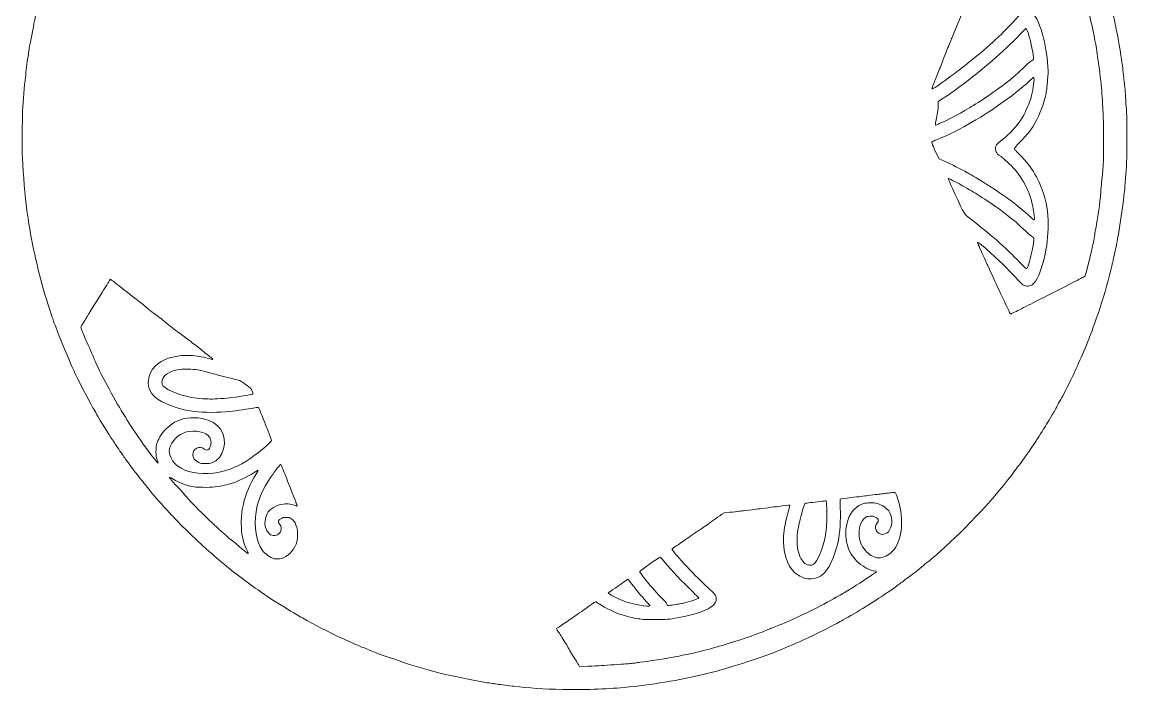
# Model space of a CAD drawing. Header units: inches. Extents: x -47.8 to -22.3, y 29.7 to 31.5.
# Drawn here: x -41.355 to -39.535, y 29.683 to 30.783 of the extents above; entities that cross this region are included whole.
import ezdxf

# ---------------------------------------------------------------- set-up
doc = ezdxf.new("R2010")
doc.units = ezdxf.units.IN
doc.header["$MEASUREMENT"] = 0
doc.layers.add('Football', color=7, linetype='Continuous')

msp = doc.modelspace()

# ---------------------------------------------------------------- linework, layer by layer
at = {"layer": 'Football', "lineweight": 0}
for points, knots in [([(-39.5354, 30.6304), (-39.5355, 30.6316), (-39.5359, 30.6376), (-39.5362, 30.6437), (-39.5371, 30.6599), (-39.5379, 30.6709), (-39.5388, 30.679), (-39.5393, 30.6829), (-39.5399, 30.6885), (-39.5402, 30.6915), (-39.5414, 30.7029), (-39.5427, 30.7132), (-39.5436, 30.7194), (-39.5439, 30.7214), (-39.5445, 30.725), (-39.5448, 30.7273), (-39.5469, 30.7433), (-39.5498, 30.7594), (-39.5548, 30.7828), (-39.5576, 30.7963), (-39.5651, 30.8269), (-39.5675, 30.8349), (-39.5684, 30.8378), (-39.5693, 30.8412), (-39.5695, 30.8423), (-39.5697, 30.8434), (-39.5706, 30.8466), (-39.5715, 30.8494), (-39.5724, 30.8522), (-39.574, 30.8576), (-39.5752, 30.8613), (-39.5779, 30.8707), (-39.5846, 30.8909), (-39.5872, 30.8974), (-39.5883, 30.9004), (-39.59, 30.9049), (-39.5909, 30.9074), (-39.5959, 30.9215), (-39.606, 30.9466), (-39.6115, 30.9589), (-39.6135, 30.9634), (-39.6167, 30.9706), (-39.6186, 30.9748), (-39.6286, 30.9974), (-39.647, 31.0322), (-39.6628, 31.0586), (-39.6819, 31.0907), (-39.7059, 31.1258), (-39.726, 31.1514), (-39.7368, 31.165), (-39.7493, 31.1804), (-39.7521, 31.1836), (-39.754, 31.1856), (-39.7575, 31.1896), (-39.7598, 31.1924), (-39.7656, 31.1992), (-39.7855, 31.2208), (-39.7944, 31.2298), (-39.8182, 31.254), (-39.8596, 31.2916), (-39.8762, 31.3039), (-39.8784, 31.3055), (-39.8835, 31.3095), (-39.8876, 31.3128), (-39.8917, 31.316), (-39.8977, 31.3206), (-39.9009, 31.323), (-39.9042, 31.3254), (-39.9093, 31.3291), (-39.9123, 31.3313), (-39.9189, 31.3362), (-39.9377, 31.3492), (-39.9425, 31.3522), (-39.9456, 31.3542), (-39.9597, 31.3632), (-39.9683, 31.3687), (-39.9736, 31.3721), (-39.9984, 31.3865), (-40.0109, 31.3933), (-40.0331, 31.4054), (-40.0667, 31.4217), (-40.0872, 31.4302), (-40.0922, 31.4322), (-40.0973, 31.4344), (-40.0986, 31.435), (-40.1038, 31.4375), (-40.1293, 31.447), (-40.1475, 31.4533), (-40.1756, 31.4631), (-40.1973, 31.4695), (-40.2278, 31.4771), (-40.2366, 31.4793), (-40.2462, 31.4816), (-40.2491, 31.4822), (-40.2758, 31.4878), (-40.2868, 31.4898), (-40.3102, 31.4934), (-40.3399, 31.4979), (-40.3631, 31.5002), (-40.3975, 31.5021), (-40.4221, 31.5035), (-40.4622, 31.5038), (-40.4837, 31.5027), (-40.5061, 31.5016), (-40.5451, 31.4984), (-40.5536, 31.497), (-40.5555, 31.4967), (-40.5601, 31.4961), (-40.5639, 31.4956), (-40.5676, 31.4951), (-40.573, 31.4943), (-40.5758, 31.4939), (-40.5786, 31.4934), (-40.583, 31.4928), (-40.5855, 31.4924), (-40.595, 31.4911), (-40.627, 31.4852), (-40.6375, 31.4828), (-40.6415, 31.4819), (-40.6477, 31.4805), (-40.6515, 31.4796), (-40.6587, 31.478), (-40.6775, 31.4732), (-40.6936, 31.4688), (-40.7042, 31.4659), (-40.7112, 31.4637), (-40.7331, 31.4564), (-40.7456, 31.4523), (-40.7534, 31.4495), (-40.7786, 31.4401), (-40.781, 31.4392), (-40.7837, 31.4381), (-40.7846, 31.4377), (-40.7855, 31.4372), (-40.7903, 31.4352), (-40.7951, 31.4333), (-40.8184, 31.4239), (-40.8562, 31.4058), (-40.878, 31.3937), (-40.8823, 31.3913), (-40.8888, 31.3877), (-40.8924, 31.3858), (-40.8982, 31.3826), (-40.9226, 31.3681), (-40.9317, 31.3624), (-40.9488, 31.3515), (-40.9773, 31.3318), (-40.9908, 31.3214), (-41.016, 31.3021), (-41.0265, 31.2935), (-41.0474, 31.2754), (-41.0542, 31.2695), (-41.0738, 31.2511), (-41.0873, 31.2378), (-41.101, 31.2243), (-41.1228, 31.2011), (-41.1324, 31.1896), (-41.1348, 31.1868), (-41.1384, 31.1826), (-41.1404, 31.1802), (-41.1534, 31.1652), (-41.1764, 31.1354), (-41.1882, 31.1184), (-41.2059, 31.0931), (-41.2156, 31.0779), (-41.2309, 31.052), (-41.244, 31.0298), (-41.2611, 30.9969), (-41.2715, 30.9739), (-41.2739, 30.9686), (-41.2769, 30.9621), (-41.2781, 30.9594), (-41.2793, 30.9567), (-41.2804, 30.9543), (-41.2804, 30.9541), (-41.2804, 30.9539), (-41.2817, 30.9509), (-41.2833, 30.9474), (-41.2896, 30.9336), (-41.3072, 30.8855), (-41.3122, 30.8687), (-41.3127, 30.8668), (-41.3149, 30.8598), (-41.3169, 30.8531), (-41.322, 30.8363), (-41.327, 30.8179), (-41.3292, 30.8081), (-41.3299, 30.8052), (-41.3309, 30.8008), (-41.3315, 30.7985), (-41.3321, 30.7961), (-41.3329, 30.7928), (-41.3332, 30.7911), (-41.3335, 30.7893), (-41.335, 30.7823), (-41.3364, 30.7754), (-41.3393, 30.7613), (-41.3425, 30.744), (-41.3438, 30.7352), (-41.3443, 30.732), (-41.345, 30.7273), (-41.3455, 30.7248), (-41.3459, 30.7223), (-41.3468, 30.7154), (-41.3475, 30.7094), (-41.3481, 30.7035), (-41.349, 30.6958), (-41.3495, 30.6924), (-41.3512, 30.6783), (-41.3533, 30.6536), (-41.3541, 30.6363), (-41.3548, 30.6216), (-41.355, 30.5733), (-41.3544, 30.5596), (-41.3531, 30.53), (-41.3503, 30.4979), (-41.3469, 30.4726), (-41.3454, 30.4615), (-41.345, 30.4591), (-41.3437, 30.4509), (-41.3367, 30.4068), (-41.3254, 30.3592), (-41.3125, 30.3189), (-41.3104, 30.3125), (-41.308, 30.3049), (-41.3071, 30.3021), (-41.3062, 30.2993), (-41.3047, 30.295), (-41.3038, 30.2925), (-41.3029, 30.29), (-41.301, 30.2847), (-41.2996, 30.2808), (-41.2926, 30.2617), (-41.2829, 30.2379), (-41.2744, 30.2194), (-41.2723, 30.2148), (-41.2697, 30.2091), (-41.2686, 30.2066), (-41.2642, 30.1964), (-41.2449, 30.1589), (-41.2384, 30.1477), (-41.2366, 30.1447), (-41.2339, 30.1401), (-41.2324, 30.1374), (-41.2259, 30.1263), (-41.2102, 30.1008), (-41.2075, 30.0969), (-41.2059, 30.0947), (-41.2032, 30.0905), (-41.2014, 30.0877), (-41.1996, 30.085), (-41.1962, 30.0799), (-41.1937, 30.0764), (-41.1913, 30.073), (-41.1886, 30.0691), (-41.1878, 30.0678), (-41.1865, 30.0657), (-41.1808, 30.0581), (-41.1692, 30.0424), (-41.167, 30.0395), (-41.1631, 30.0345), (-41.1606, 30.0314), (-41.1581, 30.0283), (-41.1544, 30.0237), (-41.1524, 30.0211), (-41.142, 30.008), (-41.1326, 29.997), (-41.1213, 29.9847), (-41.1173, 29.9803), (-41.1128, 29.9754), (-41.1114, 29.9738), (-41.1017, 29.9631), (-41.0713, 29.933), (-41.058, 29.921), (-41.0408, 29.9054), (-41.0329, 29.8987), (-41.0152, 29.8842), (-41.0064, 29.8771), (-41.0053, 29.8762), (-40.9936, 29.8675), (-40.9724, 29.8516), (-40.9688, 29.8491), (-40.949, 29.8358), (-40.9348, 29.8263), (-40.9134, 29.8129), (-40.9032, 29.8072), (-40.9009, 29.8059), (-40.8962, 29.8033), (-40.893, 29.8014), (-40.8742, 29.7907), (-40.8482, 29.7773), (-40.8295, 29.7687), (-40.813, 29.7611), (-40.7952, 29.7532), (-40.7916, 29.752), (-40.7896, 29.7513), (-40.7873, 29.7504), (-40.7865, 29.75), (-40.782, 29.7476), (-40.7587, 29.739), (-40.734, 29.7307), (-40.7077, 29.7219), (-40.6963, 29.7186), (-40.6663, 29.7107), (-40.6551, 29.7078), (-40.638, 29.704), (-40.6259, 29.7017), (-40.6224, 29.701), (-40.6173, 29.7), (-40.6145, 29.6994), (-40.6079, 29.698), (-40.5984, 29.6963), (-40.5912, 29.6952), (-40.5881, 29.6947), (-40.5833, 29.6939), (-40.5807, 29.6935), (-40.5757, 29.6927), (-40.5715, 29.6921), (-40.5588, 29.6906), (-40.5547, 29.6901), (-40.5484, 29.6893), (-40.5448, 29.6889), (-40.521, 29.6859), (-40.4958, 29.6842), (-40.4646, 29.6836), (-40.4646, 29.6836), (-40.4646, 29.6836), (-40.4646, 29.6836), (-40.4301, 29.6829), (-40.3942, 29.6841), (-40.3634, 29.687), (-40.3189, 29.6911), (-40.2716, 29.6989), (-40.2328, 29.7085), (-40.2253, 29.7103), (-40.2174, 29.7123), (-40.2152, 29.7128), (-40.2022, 29.716), (-40.1934, 29.7186), (-40.1665, 29.7271), (-40.1363, 29.7367), (-40.1169, 29.7439), (-40.0875, 29.7566), (-40.0826, 29.7587), (-40.0772, 29.761), (-40.0755, 29.7617), (-40.0647, 29.7662), (-40.0255, 29.7855), (-40.0129, 29.7924), (-40.0097, 29.7943), (-40.005, 29.7968), (-40.0027, 29.7981), (-39.9811, 29.81), (-39.948, 29.8303), (-39.9336, 29.8406), (-39.9306, 29.8427), (-39.9276, 29.8447), (-39.9269, 29.8451), (-39.9257, 29.8457), (-39.9133, 29.8546), (-39.91, 29.8571), (-39.9092, 29.8577), (-39.9061, 29.8601), (-39.9031, 29.8623), (-39.9001, 29.8645), (-39.8956, 29.8679), (-39.8931, 29.8698), (-39.8907, 29.8717), (-39.8858, 29.8754), (-39.8824, 29.8781), (-39.8789, 29.8807), (-39.8733, 29.8852), (-39.8699, 29.8881), (-39.8664, 29.8909), (-39.8619, 29.8946), (-39.8599, 29.8963), (-39.8561, 29.8993), (-39.8522, 29.9027), (-39.8428, 29.911), (-39.7991, 29.9494), (-39.7495, 30.0029), (-39.7194, 30.0442), (-39.7183, 30.0457), (-39.7155, 30.0495), (-39.7132, 30.0526), (-39.7058, 30.0622), (-39.7003, 30.0699), (-39.698, 30.0734), (-39.6969, 30.0753), (-39.6935, 30.0802), (-39.6907, 30.0843), (-39.6878, 30.0883), (-39.6844, 30.0933), (-39.6832, 30.0953), (-39.6819, 30.0974), (-39.6781, 30.1034), (-39.6748, 30.1087), (-39.6693, 30.1172), (-39.666, 30.1227), (-39.658, 30.136), (-39.6569, 30.1379), (-39.6548, 30.1416), (-39.6534, 30.1443), (-39.6519, 30.1469), (-39.6493, 30.1518), (-39.6475, 30.1551), (-39.6457, 30.1584), (-39.6426, 30.164), (-39.6406, 30.1676), (-39.6362, 30.1757), (-39.6238, 30.2005), (-39.6213, 30.2063), (-39.6202, 30.2086), (-39.6172, 30.2154), (-39.6145, 30.2213), (-39.609, 30.2331), (-39.6027, 30.2481), (-39.598, 30.2606), (-39.5963, 30.265), (-39.5945, 30.2696), (-39.5939, 30.2708), (-39.5912, 30.2774), (-39.5793, 30.3119), (-39.5747, 30.3269), (-39.5714, 30.3375), (-39.5604, 30.3784), (-39.5591, 30.3846), (-39.5584, 30.3877), (-39.5571, 30.3938), (-39.5561, 30.398), (-39.5541, 30.4063), (-39.5533, 30.4103), (-39.5503, 30.4267), (-39.5469, 30.4451), (-39.5436, 30.4666), (-39.5414, 30.4847), (-39.541, 30.4875), (-39.5405, 30.4918), (-39.5402, 30.4941), (-39.5392, 30.502), (-39.5383, 30.5123), (-39.5368, 30.5323), (-39.5355, 30.549), (-39.535, 30.5679), (-39.5351, 30.5974), (-39.5351, 30.6143), (-39.5352, 30.6291), (-39.5354, 30.6304)], [0, 0, 0, 0, 1, 1, 1, 2, 2, 2, 3, 3, 3, 4, 4, 4, 5, 5, 5, 6, 6, 6, 7, 7, 7, 8, 8, 8, 9, 9, 9, 10, 10, 10, 11, 11, 11, 12, 12, 12, 13, 13, 13, 14, 14, 14, 15, 15, 15, 16, 16, 16, 17, 17, 17, 18, 18, 18, 19, 19, 19, 20, 20, 20, 21, 21, 21, 22, 22, 22, 23, 23, 23, 24, 24, 24, 25, 25, 25, 26, 26, 26, 27, 27, 27, 28, 28, 28, 29, 29, 29, 30, 30, 30, 31, 31, 31, 32, 32, 32, 33, 33, 33, 34, 34, 34, 35, 35, 35, 36, 36, 36, 37, 37, 37, 38, 38, 38, 39, 39, 39, 40, 40, 40, 41, 41, 41, 42, 42, 42, 43, 43, 43, 44, 44, 44, 45, 45, 45, 46, 46, 46, 47, 47, 47, 48, 48, 48, 49, 49, 49, 50, 50, 50, 51, 51, 51, 52, 52, 52, 53, 53, 53, 54, 54, 54, 55, 55, 55, 56, 56, 56, 57, 57, 57, 58, 58, 58, 59, 59, 59, 60, 60, 60, 61, 61, 61, 62, 62, 62, 63, 63, 63, 64, 64, 64, 65, 65, 65, 66, 66, 66, 67, 67, 67, 68, 68, 68, 69, 69, 69, 70, 70, 70, 71, 71, 71, 72, 72, 72, 73, 73, 73, 74, 74, 74, 75, 75, 75, 76, 76, 76, 77, 77, 77, 78, 78, 78, 79, 79, 79, 80, 80, 80, 81, 81, 81, 82, 82, 82, 83, 83, 83, 84, 84, 84, 85, 85, 85, 86, 86, 86, 87, 87, 87, 88, 88, 88, 89, 89, 89, 90, 90, 90, 91, 91, 91, 92, 92, 92, 93, 93, 93, 94, 94, 94, 95, 95, 95, 96, 96, 96, 97, 97, 97, 98, 98, 98, 99, 99, 99, 100, 100, 100, 101, 101, 101, 102, 102, 102, 103, 103, 103, 104, 104, 104, 105, 105, 105, 106, 106, 106, 107, 107, 107, 108, 108, 108, 109, 109, 109, 110, 110, 110, 111, 111, 111, 112, 112, 112, 113, 113, 113, 114, 114, 114, 115, 115, 115, 116, 116, 116, 117, 117, 117, 118, 118, 118, 119, 119, 119, 120, 120, 120, 121, 121, 121, 122, 122, 122, 123, 123, 123, 124, 124, 124, 125, 125, 125, 126, 126, 126, 127, 127, 127, 128, 128, 128, 129, 129, 129, 130, 130, 130, 131, 131, 131, 132, 132, 132, 133, 133, 133, 134, 134, 134, 135, 135, 135, 136, 136, 136, 137, 137, 137, 138, 138, 138, 139, 139, 139, 140, 140, 140, 141, 141, 141, 142, 142, 142, 143, 143, 143, 144, 144, 144, 145, 145, 145, 146, 146, 146, 147, 147, 147, 148, 148, 148, 149, 149, 149, 149]), ([(-39.5758, 30.5268), (-39.5769, 30.5185), (-39.5783, 30.5029), (-39.5783, 30.4988), (-39.5783, 30.4969), (-39.5786, 30.4941), (-39.5789, 30.4924), (-39.5792, 30.4907), (-39.5797, 30.4866), (-39.58, 30.4833), (-39.5803, 30.48), (-39.5811, 30.4743), (-39.5817, 30.4705), (-39.5854, 30.4481), (-39.587, 30.4385), (-39.588, 30.433), (-39.5887, 30.4295), (-39.5897, 30.424), (-39.5903, 30.4207), (-39.5929, 30.4061), (-39.6026, 30.3663), (-39.6039, 30.3648), (-39.6042, 30.3643), (-39.6067, 30.3629), (-39.6092, 30.3615), (-39.6161, 30.358), (-39.663, 30.3341), (-39.679, 30.3259), (-39.6867, 30.322), (-39.7, 30.3152), (-39.7086, 30.3109), (-39.7086, 30.3109), (-39.7086, 30.3109), (-39.7086, 30.3109), (-39.7172, 30.3066), (-39.7249, 30.3029), (-39.7257, 30.3027), (-39.7271, 30.3024), (-39.7273, 30.3026), (-39.7288, 30.3059), (-39.7296, 30.3079), (-39.7323, 30.3136), (-39.7348, 30.3186), (-39.7397, 30.3286), (-39.747, 30.3441), (-39.7499, 30.3508), (-39.7509, 30.3531), (-39.7536, 30.359), (-39.7558, 30.3638), (-39.7581, 30.3687), (-39.7611, 30.3754), (-39.7626, 30.3786), (-39.7641, 30.3819), (-39.7679, 30.39), (-39.7709, 30.3966), (-39.7775, 30.4108), (-39.7815, 30.4203), (-39.7811, 30.4206), (-39.7803, 30.4215), (-39.7564, 30.4005), (-39.7388, 30.3835), (-39.7356, 30.3804), (-39.7288, 30.3734), (-39.7238, 30.3681), (-39.7084, 30.3518), (-39.7068, 30.3503), (-39.7044, 30.3491), (-39.699, 30.3465), (-39.6921, 30.3483), (-39.6876, 30.3534), (-39.6816, 30.3601), (-39.6735, 30.3815), (-39.6697, 30.4005), (-39.6658, 30.4201), (-39.6642, 30.4385), (-39.6649, 30.4557), (-39.6659, 30.4831), (-39.6718, 30.5052), (-39.6841, 30.5282), (-39.6911, 30.5412), (-39.6961, 30.5479), (-39.7089, 30.5614), (-39.7168, 30.5697), (-39.7205, 30.574), (-39.7205, 30.5746), (-39.7205, 30.5752), (-39.716, 30.5803), (-39.7083, 30.5885), (-39.6934, 30.6041), (-39.6855, 30.6162), (-39.6771, 30.6361), (-39.6746, 30.642), (-39.6702, 30.6563), (-39.6686, 30.6636), (-39.6677, 30.6674), (-39.6664, 30.6778), (-39.6656, 30.6876), (-39.6647, 30.697), (-39.6647, 30.6998), (-39.6653, 30.7093), (-39.6667, 30.7308), (-39.6691, 30.7454), (-39.6742, 30.7634), (-39.6803, 30.7844), (-39.6868, 30.7966), (-39.6937, 30.7999), (-39.6948, 30.8005), (-39.6973, 30.8011), (-39.6991, 30.8012), (-39.7042, 30.8016), (-39.7074, 30.7997), (-39.7138, 30.7926), (-39.7379, 30.7659), (-39.7646, 30.7408), (-39.7894, 30.7217), (-39.793, 30.7189), (-39.7977, 30.7151), (-39.7998, 30.7133), (-39.807, 30.7073), (-39.8112, 30.7039), (-39.8167, 30.7), (-39.8197, 30.6979), (-39.8253, 30.6938), (-39.8292, 30.6909), (-39.8432, 30.6805), (-39.8557, 30.6723), (-39.8562, 30.6729), (-39.8565, 30.6732), (-39.8541, 30.6799), (-39.852, 30.685), (-39.8513, 30.6865), (-39.8496, 30.6909), (-39.8482, 30.6946), (-39.8468, 30.6983), (-39.8448, 30.7034), (-39.8437, 30.7059), (-39.842, 30.71), (-39.8365, 30.7238), (-39.8329, 30.7333), (-39.8294, 30.7425), (-39.8262, 30.7504), (-39.8238, 30.7558), (-39.8214, 30.7614), (-39.8194, 30.7662), (-39.8083, 30.7941), (-39.806, 30.8001), (-39.8037, 30.8063), (-39.8033, 30.808), (-39.8028, 30.8096), (-39.8006, 30.8154), (-39.7983, 30.8208), (-39.796, 30.8262), (-39.7938, 30.8316), (-39.7934, 30.8329), (-39.793, 30.8341), (-39.7908, 30.8395), (-39.7887, 30.8448), (-39.7865, 30.8501), (-39.7829, 30.8588), (-39.7808, 30.8642), (-39.7786, 30.8695), (-39.7762, 30.8756), (-39.7754, 30.8778), (-39.7747, 30.88), (-39.7732, 30.8841), (-39.7721, 30.8869), (-39.771, 30.8897), (-39.7691, 30.8949), (-39.7677, 30.8984), (-39.7659, 30.9031), (-39.765, 30.9048), (-39.7643, 30.9048), (-39.7637, 30.9048), (-39.7598, 30.9031), (-39.7554, 30.9011), (-39.7511, 30.899), (-39.7456, 30.8964), (-39.7433, 30.8953), (-39.741, 30.8942), (-39.7343, 30.8911), (-39.7285, 30.8883), (-39.7227, 30.8856), (-39.7159, 30.8824), (-39.7134, 30.8813), (-39.7109, 30.8802), (-39.7038, 30.877), (-39.6975, 30.8741), (-39.6913, 30.8712), (-39.6841, 30.868), (-39.6816, 30.867), (-39.6791, 30.866), (-39.6742, 30.8638), (-39.6708, 30.8622), (-39.6619, 30.858), (-39.6453, 30.8504), (-39.6409, 30.8485), (-39.6368, 30.8468), (-39.6208, 30.8396), (-39.6127, 30.8359), (-39.6099, 30.8345), (-39.6073, 30.8332), (-39.607, 30.8329), (-39.6041, 30.8303), (-39.588, 30.7598), (-39.5846, 30.7347), (-39.5839, 30.7299), (-39.5829, 30.7227), (-39.5823, 30.7188), (-39.5811, 30.7115), (-39.5783, 30.6887), (-39.5769, 30.675), (-39.5764, 30.6708), (-39.5758, 30.6613), (-39.5755, 30.654), (-39.5751, 30.6466), (-39.5746, 30.6375), (-39.5743, 30.6338), (-39.574, 30.63), (-39.5736, 30.614), (-39.5734, 30.5982), (-39.5731, 30.5676), (-39.574, 30.5393), (-39.5758, 30.5268)], [0, 0, 0, 0, 1, 1, 1, 2, 2, 2, 3, 3, 3, 4, 4, 4, 5, 5, 5, 6, 6, 6, 7, 7, 7, 8, 8, 8, 9, 9, 9, 10, 10, 10, 11, 11, 11, 12, 12, 12, 13, 13, 13, 14, 14, 14, 15, 15, 15, 16, 16, 16, 17, 17, 17, 18, 18, 18, 19, 19, 19, 20, 20, 20, 21, 21, 21, 22, 22, 22, 23, 23, 23, 24, 24, 24, 25, 25, 25, 26, 26, 26, 27, 27, 27, 28, 28, 28, 29, 29, 29, 30, 30, 30, 31, 31, 31, 32, 32, 32, 33, 33, 33, 34, 34, 34, 35, 35, 35, 36, 36, 36, 37, 37, 37, 38, 38, 38, 39, 39, 39, 40, 40, 40, 41, 41, 41, 42, 42, 42, 43, 43, 43, 44, 44, 44, 45, 45, 45, 46, 46, 46, 47, 47, 47, 48, 48, 48, 49, 49, 49, 50, 50, 50, 51, 51, 51, 52, 52, 52, 53, 53, 53, 54, 54, 54, 55, 55, 55, 56, 56, 56, 57, 57, 57, 58, 58, 58, 59, 59, 59, 60, 60, 60, 61, 61, 61, 62, 62, 62, 63, 63, 63, 64, 64, 64, 65, 65, 65, 66, 66, 66, 67, 67, 67, 68, 68, 68, 69, 69, 69, 70, 70, 70, 71, 71, 71, 72, 72, 72, 73, 73, 73, 74, 74, 74, 74]), ([(-39.8414, 30.6169), (-39.8442, 30.6156), (-39.8474, 30.6142), (-39.8484, 30.6138), (-39.8501, 30.6131), (-39.8503, 30.6131), (-39.8506, 30.6139), (-39.8508, 30.6144), (-39.8508, 30.6154), (-39.8506, 30.6163), (-39.8504, 30.6171), (-39.8496, 30.6209), (-39.8488, 30.6247), (-39.847, 30.6333), (-39.8457, 30.6427), (-39.8457, 30.648), (-39.8457, 30.648), (-39.8457, 30.6521), (-39.8457, 30.6521), (-39.8457, 30.6521), (-39.8365, 30.6582), (-39.8365, 30.6582), (-39.8269, 30.6646), (-39.8254, 30.6656), (-39.8101, 30.6769), (-39.7726, 30.7047), (-39.7387, 30.7341), (-39.7114, 30.7626), (-39.7063, 30.7679), (-39.7018, 30.7723), (-39.7014, 30.7723), (-39.7003, 30.7723), (-39.6987, 30.7684), (-39.696, 30.7595), (-39.6939, 30.7525), (-39.6922, 30.7451), (-39.6909, 30.7382), (-39.6902, 30.7341), (-39.6887, 30.7234), (-39.6887, 30.7221), (-39.6887, 30.7215), (-39.6899, 30.7205), (-39.692, 30.7194), (-39.6942, 30.7183), (-39.6971, 30.7159), (-39.7009, 30.712), (-39.7071, 30.7057), (-39.7222, 30.6921), (-39.728, 30.6875), (-39.748, 30.672), (-39.778, 30.6512), (-39.7942, 30.6419), (-39.8162, 30.6292), (-39.8303, 30.6218), (-39.8414, 30.6169), (-39.8414, 30.6169), (-39.8414, 30.6169), (-39.8414, 30.6169)], [0, 0, 0, 0, 1, 1, 1, 2, 2, 2, 3, 3, 3, 4, 4, 4, 5, 5, 5, 6, 6, 6, 7, 7, 7, 8, 8, 8, 9, 9, 9, 10, 10, 10, 11, 11, 11, 12, 12, 12, 13, 13, 13, 14, 14, 14, 15, 15, 15, 16, 16, 16, 17, 17, 17, 18, 18, 18, 19, 19, 19, 19]), ([(-39.8443, 30.5576), (-39.8443, 30.5576), (-39.8469, 30.563), (-39.8469, 30.563), (-39.8519, 30.5729), (-39.8572, 30.5853), (-39.8567, 30.5857), (-39.8564, 30.586), (-39.8521, 30.5879), (-39.8471, 30.5899), (-39.8262, 30.5984), (-39.8148, 30.6041), (-39.7837, 30.622), (-39.7741, 30.6276), (-39.7614, 30.6357), (-39.7464, 30.6461), (-39.7255, 30.6606), (-39.7091, 30.6735), (-39.6945, 30.6872), (-39.6916, 30.6899), (-39.6889, 30.692), (-39.6885, 30.6919), (-39.687, 30.6914), (-39.6893, 30.6723), (-39.6921, 30.6621), (-39.6956, 30.6496), (-39.7011, 30.6365), (-39.7074, 30.6256), (-39.7139, 30.6146), (-39.7296, 30.5972), (-39.7407, 30.5889), (-39.748, 30.5833), (-39.7497, 30.5816), (-39.751, 30.5788), (-39.7522, 30.5758), (-39.752, 30.5728), (-39.7505, 30.5695), (-39.749, 30.5663), (-39.7481, 30.5654), (-39.7424, 30.5615), (-39.7379, 30.5583), (-39.7265, 30.5476), (-39.7195, 30.54), (-39.7117, 30.5313), (-39.7038, 30.5186), (-39.698, 30.5055), (-39.6947, 30.4978), (-39.6916, 30.4876), (-39.6898, 30.4785), (-39.6884, 30.4712), (-39.6868, 30.4584), (-39.6873, 30.4577), (-39.6878, 30.4568), (-39.689, 30.4571), (-39.6902, 30.4584), (-39.6951, 30.4639), (-39.7183, 30.483), (-39.7334, 30.494), (-39.7455, 30.5027), (-39.7726, 30.5206), (-39.782, 30.5259), (-39.7871, 30.5288), (-39.7942, 30.5328), (-39.7976, 30.5348), (-39.8093, 30.5414), (-39.8243, 30.549), (-39.8343, 30.5533), (-39.8343, 30.5533), (-39.8443, 30.5576), (-39.8443, 30.5576)], [0, 0, 0, 0, 1, 1, 1, 2, 2, 2, 3, 3, 3, 4, 4, 4, 5, 5, 5, 6, 6, 6, 7, 7, 7, 8, 8, 8, 9, 9, 9, 10, 10, 10, 11, 11, 11, 12, 12, 12, 13, 13, 13, 14, 14, 14, 15, 15, 15, 16, 16, 16, 17, 17, 17, 18, 18, 18, 19, 19, 19, 20, 20, 20, 21, 21, 21, 22, 22, 22, 23, 23, 23, 23]), ([(-39.8089, 30.4796), (-39.8121, 30.487), (-39.8185, 30.501), (-39.8243, 30.5134), (-39.8272, 30.5198), (-39.8296, 30.5253), (-39.8294, 30.5255), (-39.8291, 30.526), (-39.8172, 30.52), (-39.8084, 30.515), (-39.8059, 30.5136), (-39.7997, 30.51), (-39.7945, 30.507), (-39.784, 30.5011), (-39.7796, 30.4983), (-39.7637, 30.4876), (-39.7518, 30.4797), (-39.7429, 30.4734), (-39.737, 30.4689), (-39.7216, 30.4569), (-39.7129, 30.4494), (-39.7011, 30.438), (-39.6958, 30.4328), (-39.6926, 30.4301), (-39.6908, 30.4293), (-39.6887, 30.4284), (-39.6881, 30.4279), (-39.6881, 30.4269), (-39.6881, 30.4244), (-39.6898, 30.4127), (-39.691, 30.4069), (-39.6933, 30.3958), (-39.698, 30.3796), (-39.6996, 30.3777), (-39.6996, 30.3777), (-39.6996, 30.3777), (-39.6996, 30.3777), (-39.6999, 30.3773), (-39.7005, 30.3769), (-39.7008, 30.3769), (-39.7012, 30.377), (-39.7062, 30.3818), (-39.712, 30.3878), (-39.7217, 30.3979), (-39.7365, 30.412), (-39.7495, 30.4236), (-39.7617, 30.4344), (-39.7882, 30.456), (-39.7999, 30.4645), (-39.8019, 30.4661), (-39.8055, 30.472), (-39.8089, 30.4796)], [0, 0, 0, 0, 1, 1, 1, 2, 2, 2, 3, 3, 3, 4, 4, 4, 5, 5, 5, 6, 6, 6, 7, 7, 7, 8, 8, 8, 9, 9, 9, 10, 10, 10, 11, 11, 11, 12, 12, 12, 13, 13, 13, 14, 14, 14, 15, 15, 15, 16, 16, 16, 17, 17, 17, 17]), ([(-41.0636, 30.0576), (-41.0601, 30.0559), (-41.0596, 30.0558), (-41.0528, 30.0558), (-41.0476, 30.0558), (-41.0448, 30.0561), (-41.0425, 30.0568), (-41.0227, 30.0629), (-41.0148, 30.0942), (-41.0283, 30.1125), (-41.0372, 30.1246), (-41.0528, 30.1312), (-41.0721, 30.1312), (-41.0868, 30.1312), (-41.0971, 30.1283), (-41.1077, 30.1213), (-41.1173, 30.1148), (-41.1255, 30.1057), (-41.1299, 30.0962), (-41.1334, 30.0887), (-41.1344, 30.084), (-41.1344, 30.0752), (-41.1344, 30.0682), (-41.1342, 30.0674), (-41.1323, 30.0619), (-41.1312, 30.0587), (-41.1306, 30.0561), (-41.131, 30.0562), (-41.1319, 30.0565), (-41.1523, 30.0833), (-41.1582, 30.0919), (-41.1762, 30.1185), (-41.178, 30.1212), (-41.1884, 30.138), (-41.2047, 30.1644), (-41.2274, 30.2071), (-41.236, 30.2276), (-41.2381, 30.2327), (-41.2422, 30.242), (-41.2485, 30.256), (-41.2503, 30.2601), (-41.2527, 30.2659), (-41.2539, 30.2688), (-41.255, 30.2718), (-41.2565, 30.2755), (-41.2571, 30.2769), (-41.2577, 30.2784), (-41.2582, 30.28), (-41.2582, 30.2805), (-41.2582, 30.281), (-41.2562, 30.2846), (-41.2537, 30.2884), (-41.2512, 30.2922), (-41.2488, 30.2962), (-41.2482, 30.2973), (-41.2473, 30.299), (-41.2344, 30.3198), (-41.2224, 30.3388), (-41.2198, 30.343), (-41.2158, 30.3494), (-41.2136, 30.3529), (-41.2115, 30.3564), (-41.2095, 30.3593), (-41.2092, 30.3593), (-41.2089, 30.3593), (-41.2066, 30.3576), (-41.204, 30.3555), (-41.2014, 30.3534), (-41.1958, 30.349), (-41.1916, 30.3457), (-41.1873, 30.3424), (-41.1792, 30.3361), (-41.1736, 30.3317), (-41.168, 30.3273), (-41.1618, 30.3225), (-41.1598, 30.3209), (-41.1577, 30.3194), (-41.1538, 30.3162), (-41.151, 30.3138), (-41.1456, 30.3092), (-41.1356, 30.3014), (-41.1298, 30.2972), (-41.1278, 30.2958), (-41.1236, 30.2925), (-41.1204, 30.2898), (-41.1172, 30.2871), (-41.1118, 30.283), (-41.1086, 30.2805), (-41.1053, 30.278), (-41.1015, 30.275), (-41.1001, 30.2739), (-41.0987, 30.2727), (-41.0964, 30.271), (-41.095, 30.2702), (-41.0935, 30.2693), (-41.09, 30.2668), (-41.0872, 30.2646), (-41.0844, 30.2624), (-41.0814, 30.2601), (-41.0806, 30.2594), (-41.074, 30.2545), (-41.0564, 30.2408), (-41.0537, 30.2384), (-41.0518, 30.2368), (-41.0483, 30.2341), (-41.046, 30.2324), (-41.041, 30.2287), (-41.0397, 30.2273), (-41.0411, 30.2273), (-41.0416, 30.2273), (-41.0448, 30.2281), (-41.0482, 30.229), (-41.0542, 30.2306), (-41.056, 30.231), (-41.0667, 30.2328), (-41.0755, 30.2342), (-41.0874, 30.2344), (-41.0955, 30.2333), (-41.1196, 30.2301), (-41.136, 30.2206), (-41.1429, 30.2061), (-41.1489, 30.1935), (-41.1485, 30.1818), (-41.1417, 30.1718), (-41.1353, 30.1623), (-41.1195, 30.1536), (-41.0962, 30.1465), (-41.089, 30.1443), (-41.0815, 30.1428), (-41.0704, 30.1414), (-41.0572, 30.1397), (-41.0287, 30.1397), (-41.0144, 30.1414), (-40.999, 30.1432), (-40.9827, 30.1457), (-40.9743, 30.1473), (-40.9704, 30.1481), (-40.9675, 30.1485), (-40.966, 30.1483), (-40.9654, 30.1482), (-40.9621, 30.1406), (-40.9553, 30.1235), (-40.953, 30.1176), (-40.9495, 30.1087), (-40.9476, 30.1039), (-40.9457, 30.0991), (-40.9442, 30.0946), (-40.9442, 30.0939), (-40.9442, 30.0906), (-40.9693, 30.0701), (-40.9865, 30.0594), (-41.0038, 30.0486), (-41.0207, 30.0425), (-41.0397, 30.0401), (-41.0397, 30.0401), (-41.0397, 30.0401), (-41.0397, 30.0401), (-41.0624, 30.0373), (-41.0855, 30.0417), (-41.0982, 30.0513), (-41.1065, 30.0575), (-41.1125, 30.0682), (-41.1125, 30.0766), (-41.1125, 30.0872), (-41.1018, 30.1009), (-41.0895, 30.1061), (-41.0764, 30.1116), (-41.0579, 30.1098), (-41.0487, 30.1022), (-41.0476, 30.1012), (-41.046, 30.0991), (-41.0452, 30.0975), (-41.0425, 30.0921), (-41.0435, 30.0838), (-41.0474, 30.0797), (-41.0499, 30.077), (-41.0522, 30.077), (-41.0551, 30.0797), (-41.0621, 30.086), (-41.0739, 30.0803), (-41.0739, 30.0707), (-41.0739, 30.0651), (-41.0705, 30.0608), (-41.0636, 30.0576)], [0, 0, 0, 0, 1, 1, 1, 2, 2, 2, 3, 3, 3, 4, 4, 4, 5, 5, 5, 6, 6, 6, 7, 7, 7, 8, 8, 8, 9, 9, 9, 10, 10, 10, 11, 11, 11, 12, 12, 12, 13, 13, 13, 14, 14, 14, 15, 15, 15, 16, 16, 16, 17, 17, 17, 18, 18, 18, 19, 19, 19, 20, 20, 20, 21, 21, 21, 22, 22, 22, 23, 23, 23, 24, 24, 24, 25, 25, 25, 26, 26, 26, 27, 27, 27, 28, 28, 28, 29, 29, 29, 30, 30, 30, 31, 31, 31, 32, 32, 32, 33, 33, 33, 34, 34, 34, 35, 35, 35, 36, 36, 36, 37, 37, 37, 38, 38, 38, 39, 39, 39, 40, 40, 40, 41, 41, 41, 42, 42, 42, 43, 43, 43, 44, 44, 44, 45, 45, 45, 46, 46, 46, 47, 47, 47, 48, 48, 48, 49, 49, 49, 50, 50, 50, 51, 51, 51, 52, 52, 52, 53, 53, 53, 54, 54, 54, 55, 55, 55, 56, 56, 56, 57, 57, 57, 58, 58, 58, 59, 59, 59, 60, 60, 60, 61, 61, 61, 61]), ([(-41.0187, 30.1983), (-41.0076, 30.1955), (-40.9976, 30.1929), (-40.9964, 30.1926), (-40.9947, 30.1921), (-40.9855, 30.1855), (-40.9789, 30.18), (-40.9769, 30.1783), (-40.9738, 30.1713), (-40.9747, 30.1704), (-40.9755, 30.1696), (-40.9911, 30.1669), (-41.0093, 30.1644), (-41.0127, 30.1639), (-41.0212, 30.1632), (-41.0281, 30.1627), (-41.0431, 30.1618), (-41.0469, 30.1618), (-41.0622, 30.1631), (-41.076, 30.1642), (-41.0855, 30.1662), (-41.0977, 30.1705), (-41.11, 30.1749), (-41.1195, 30.18), (-41.123, 30.1841), (-41.1243, 30.1856), (-41.1245, 30.1864), (-41.1245, 30.1896), (-41.1245, 30.1988), (-41.1175, 30.2051), (-41.1021, 30.2095), (-41.0975, 30.2108), (-41.0956, 30.211), (-41.0859, 30.2112), (-41.0729, 30.2116), (-41.0669, 30.2108), (-41.0497, 30.2063), (-41.0437, 30.2047), (-41.0298, 30.2012), (-41.0187, 30.1983)], [0, 0, 0, 0, 1, 1, 1, 2, 2, 2, 3, 3, 3, 4, 4, 4, 5, 5, 5, 6, 6, 6, 7, 7, 7, 8, 8, 8, 9, 9, 9, 10, 10, 10, 11, 11, 11, 12, 12, 12, 13, 13, 13, 13]), ([(-40.9023, 29.927), (-40.9054, 29.9156), (-40.9137, 29.9056), (-40.9242, 29.9006), (-40.9242, 29.9006), (-40.9242, 29.9006), (-40.9242, 29.9006), (-40.9273, 29.8992), (-40.9287, 29.8988), (-40.9328, 29.8987), (-40.9354, 29.8986), (-40.9386, 29.8988), (-40.9398, 29.8991), (-40.9458, 29.9006), (-40.9546, 29.9069), (-40.959, 29.9127), (-40.9693, 29.9264), (-40.9735, 29.9518), (-40.9695, 29.9765), (-40.9661, 29.9972), (-40.9589, 30.0138), (-40.9445, 30.0345), (-40.938, 30.0438), (-40.9298, 30.0544), (-40.9291, 30.0544), (-40.9287, 30.0544), (-40.9281, 30.0536), (-40.9277, 30.0525), (-40.9273, 30.0515), (-40.9267, 30.0499), (-40.9263, 30.049), (-40.9253, 30.0466), (-40.9199, 30.033), (-40.916, 30.0228), (-40.9142, 30.0181), (-40.9117, 30.0117), (-40.9104, 30.0086), (-40.9027, 29.9892), (-40.9017, 29.9863), (-40.9022, 29.9858), (-40.9023, 29.9857), (-40.9037, 29.9861), (-40.9052, 29.9867), (-40.9067, 29.9874), (-40.9105, 29.9883), (-40.9135, 29.9888), (-40.9182, 29.9896), (-40.9198, 29.9897), (-40.9244, 29.9891), (-40.9364, 29.9876), (-40.9472, 29.9813), (-40.9514, 29.9732), (-40.9591, 29.9585), (-40.9537, 29.9392), (-40.9413, 29.937), (-40.937, 29.9362), (-40.9312, 29.9393), (-40.9291, 29.9434), (-40.927, 29.9476), (-40.9276, 29.9521), (-40.9308, 29.956), (-40.934, 29.9599), (-40.9331, 29.9629), (-40.9278, 29.9655), (-40.925, 29.9668), (-40.9239, 29.9671), (-40.9197, 29.9671), (-40.9155, 29.9671), (-40.9145, 29.9669), (-40.9122, 29.9655), (-40.9077, 29.9629), (-40.9047, 29.9583), (-40.9025, 29.9505), (-40.9008, 29.9447), (-40.9007, 29.9327), (-40.9023, 29.927)], [0, 0, 0, 0, 1, 1, 1, 2, 2, 2, 3, 3, 3, 4, 4, 4, 5, 5, 5, 6, 6, 6, 7, 7, 7, 8, 8, 8, 9, 9, 9, 10, 10, 10, 11, 11, 11, 12, 12, 12, 13, 13, 13, 14, 14, 14, 15, 15, 15, 16, 16, 16, 17, 17, 17, 18, 18, 18, 19, 19, 19, 20, 20, 20, 21, 21, 21, 22, 22, 22, 23, 23, 23, 24, 24, 24, 25, 25, 25, 25]), ([(-41.0035, 29.9245), (-41.0072, 29.9278), (-41.0105, 29.9304), (-41.0108, 29.9304), (-41.0113, 29.9304), (-41.0124, 29.9313), (-41.0272, 29.9445), (-41.0446, 29.9601), (-41.0775, 29.9925), (-41.083, 29.9995), (-41.0849, 30.0021), (-41.0973, 30.0158), (-41.1011, 30.0197), (-41.1065, 30.0251), (-41.113, 30.0331), (-41.1124, 30.0336), (-41.1123, 30.0337), (-41.1102, 30.0326), (-41.1078, 30.031), (-41.1019, 30.0272), (-41.088, 30.0211), (-41.0813, 30.0195), (-41.0716, 30.017), (-41.0669, 30.0166), (-41.0531, 30.0166), (-41.0422, 30.0166), (-41.0388, 30.0168), (-41.0326, 30.0179), (-41.0224, 30.0196), (-41.0139, 30.0217), (-41.0062, 30.0243), (-40.9959, 30.0278), (-40.9813, 30.0354), (-40.9674, 30.0443), (-40.9654, 30.0456), (-40.9658, 30.0441), (-40.9688, 30.0395), (-40.979, 30.0239), (-40.9872, 30.0049), (-40.9905, 29.989), (-40.9933, 29.9757), (-40.9939, 29.9699), (-40.9939, 29.9577), (-40.9939, 29.9394), (-40.9919, 29.9293), (-40.9857, 29.9157), (-40.9838, 29.9115), (-40.9823, 29.9079), (-40.9823, 29.9078), (-40.9823, 29.9066), (-40.9846, 29.9085), (-41.0035, 29.9245)], [0, 0, 0, 0, 1, 1, 1, 2, 2, 2, 3, 3, 3, 4, 4, 4, 5, 5, 5, 6, 6, 6, 7, 7, 7, 8, 8, 8, 9, 9, 9, 10, 10, 10, 11, 11, 11, 12, 12, 12, 13, 13, 13, 14, 14, 14, 15, 15, 15, 16, 16, 16, 17, 17, 17, 17]), ([(-39.907, 29.9457), (-39.9095, 29.9294), (-39.9138, 29.9189), (-39.9212, 29.9114), (-39.928, 29.9045), (-39.9366, 29.9002), (-39.9438, 29.9002), (-39.9491, 29.9002), (-39.9582, 29.9047), (-39.9634, 29.91), (-39.9714, 29.9179), (-39.9746, 29.9246), (-39.976, 29.9359), (-39.9775, 29.9483), (-39.973, 29.962), (-39.9658, 29.967), (-39.9636, 29.9686), (-39.9628, 29.9688), (-39.9583, 29.969), (-39.9538, 29.9692), (-39.9529, 29.969), (-39.9498, 29.9676), (-39.9458, 29.9658), (-39.9447, 29.9645), (-39.9447, 29.9616), (-39.9447, 29.9602), (-39.9451, 29.9592), (-39.9462, 29.9582), (-39.9492, 29.9554), (-39.9502, 29.9499), (-39.9483, 29.946), (-39.9464, 29.9419), (-39.9416, 29.9389), (-39.937, 29.9389), (-39.9345, 29.9389), (-39.9298, 29.9413), (-39.928, 29.9435), (-39.924, 29.9482), (-39.9215, 29.9563), (-39.9222, 29.9627), (-39.9227, 29.9678), (-39.925, 29.9746), (-39.9273, 29.9777), (-39.931, 29.9827), (-39.9395, 29.9881), (-39.9467, 29.9902), (-39.951, 29.9914), (-39.9645, 29.9912), (-39.9689, 29.9899), (-39.9745, 29.9882), (-39.9788, 29.9855), (-39.9834, 29.981), (-39.9932, 29.9713), (-39.9981, 29.9578), (-39.9981, 29.9407), (-39.9981, 29.9277), (-39.9955, 29.9175), (-39.9897, 29.9078), (-39.9863, 29.9021), (-39.9854, 29.901), (-39.9803, 29.8958), (-39.9713, 29.8865), (-39.9628, 29.8815), (-39.9522, 29.8793), (-39.9496, 29.8788), (-39.9475, 29.8782), (-39.9475, 29.8779), (-39.9475, 29.8771), (-39.9659, 29.8645), (-39.9809, 29.8552), (-39.9843, 29.8531), (-39.9894, 29.8499), (-39.9922, 29.8481), (-39.995, 29.8464), (-39.9995, 29.8437), (-40.0021, 29.8422), (-40.0048, 29.8407), (-40.01, 29.8377), (-40.0138, 29.8356), (-40.0249, 29.8291), (-40.0432, 29.8194), (-40.0545, 29.8139), (-40.0757, 29.8036), (-40.0975, 29.7936), (-40.1022, 29.792), (-40.1037, 29.7915), (-40.1075, 29.79), (-40.1108, 29.7886), (-40.1141, 29.7872), (-40.1187, 29.7853), (-40.121, 29.7845), (-40.1234, 29.7836), (-40.1264, 29.7823), (-40.1278, 29.7816), (-40.1369, 29.7771), (-40.1777, 29.763), (-40.2012, 29.7563), (-40.208, 29.7544), (-40.216, 29.7521), (-40.2191, 29.7512), (-40.2271, 29.7489), (-40.2491, 29.7435), (-40.2573, 29.7418), (-40.261, 29.7411), (-40.2665, 29.7399), (-40.2695, 29.7393), (-40.2768, 29.7377), (-40.292, 29.735), (-40.3013, 29.7336), (-40.3056, 29.7329), (-40.3121, 29.7319), (-40.3159, 29.7313), (-40.3224, 29.7302), (-40.3266, 29.7296), (-40.3371, 29.7284), (-40.3397, 29.7281), (-40.3429, 29.7276), (-40.3442, 29.7273), (-40.3455, 29.7271), (-40.3486, 29.7267), (-40.3511, 29.7265), (-40.3536, 29.7263), (-40.3581, 29.7259), (-40.3611, 29.7256), (-40.3641, 29.7253), (-40.3724, 29.7248), (-40.3796, 29.7244), (-40.3868, 29.7241), (-40.3962, 29.7234), (-40.4006, 29.723), (-40.4006, 29.723), (-40.4006, 29.723), (-40.4006, 29.723), (-40.405, 29.7226), (-40.4149, 29.722), (-40.4226, 29.7218), (-40.4226, 29.7218), (-40.4366, 29.7214), (-40.4366, 29.7214), (-40.4366, 29.7214), (-40.4386, 29.7245), (-40.4386, 29.7245), (-40.4397, 29.7262), (-40.4409, 29.7282), (-40.4413, 29.729), (-40.4417, 29.7298), (-40.4431, 29.7321), (-40.4444, 29.7341), (-40.4492, 29.7414), (-40.4549, 29.7509), (-40.456, 29.7535), (-40.4566, 29.7549), (-40.4588, 29.7586), (-40.4609, 29.7617), (-40.4629, 29.7648), (-40.4657, 29.7694), (-40.4672, 29.7719), (-40.4687, 29.7744), (-40.471, 29.778), (-40.4724, 29.7798), (-40.4737, 29.7817), (-40.4749, 29.7835), (-40.4749, 29.7837), (-40.4749, 29.7839), (-40.4736, 29.7848), (-40.4721, 29.7857), (-40.469, 29.7875), (-40.4626, 29.7917), (-40.4549, 29.7971), (-40.4492, 29.8011), (-40.4432, 29.8053), (-40.433, 29.8122), (-40.4296, 29.8146), (-40.4259, 29.8172), (-40.4248, 29.8182), (-40.4213, 29.8211), (-40.4112, 29.828), (-40.4103, 29.828), (-40.4098, 29.828), (-40.4072, 29.8265), (-40.4043, 29.8246), (-40.3941, 29.8179), (-40.3764, 29.8093), (-40.3666, 29.8064), (-40.3564, 29.8033), (-40.349, 29.8016), (-40.3403, 29.8002), (-40.3314, 29.7988), (-40.3293, 29.7987), (-40.3124, 29.7987), (-40.2936, 29.7987), (-40.2902, 29.799), (-40.2732, 29.8019), (-40.2481, 29.8061), (-40.224, 29.8149), (-40.2162, 29.8226), (-40.2115, 29.8273), (-40.2103, 29.833), (-40.2129, 29.8385), (-40.2142, 29.8412), (-40.2165, 29.8435), (-40.229, 29.8549), (-40.2485, 29.8728), (-40.2857, 29.9129), (-40.2844, 29.9148), (-40.2839, 29.9154), (-40.2813, 29.9174), (-40.2763, 29.9208), (-40.2743, 29.9222), (-40.2699, 29.9252), (-40.2666, 29.9275), (-40.2613, 29.9313), (-40.2515, 29.938), (-40.2445, 29.9427), (-40.2431, 29.9437), (-40.24, 29.9457), (-40.2376, 29.9471), (-40.2353, 29.9486), (-40.2306, 29.952), (-40.2271, 29.9545), (-40.2215, 29.9587), (-40.2116, 29.9657), (-40.2021, 29.9722), (-40.2021, 29.9722), (-40.1987, 29.9745), (-40.1987, 29.9745), (-40.1987, 29.9745), (-40.189, 29.9755), (-40.189, 29.9755), (-40.1837, 29.9761), (-40.1768, 29.9769), (-40.1736, 29.9773), (-40.1705, 29.9777), (-40.1674, 29.978), (-40.1668, 29.978), (-40.1642, 29.978), (-40.1517, 29.9795), (-40.148, 29.9802), (-40.1459, 29.9806), (-40.1407, 29.9814), (-40.1367, 29.9818), (-40.1208, 29.9837), (-40.1102, 29.985), (-40.1023, 29.9861), (-40.0927, 29.9875), (-40.0903, 29.9875), (-40.0903, 29.9865), (-40.0903, 29.9861), (-40.0908, 29.984), (-40.0914, 29.9818), (-40.0974, 29.96), (-40.0997, 29.949), (-40.1007, 29.9361), (-40.1025, 29.9123), (-40.0948, 29.8875), (-40.082, 29.8758), (-40.0785, 29.8726), (-40.0692, 29.8677), (-40.0647, 29.8667), (-40.06, 29.8656), (-40.0503, 29.866), (-40.0463, 29.8673), (-40.0373, 29.8703), (-40.0297, 29.8781), (-40.0233, 29.8909), (-40.0186, 29.9003), (-40.0128, 29.9168), (-40.0107, 29.927), (-40.0077, 29.9415), (-40.0064, 29.9619), (-40.0072, 29.983), (-40.0075, 29.9905), (-40.0076, 29.9968), (-40.0074, 29.997), (-40.007, 29.9974), (-39.998, 29.9988), (-39.9896, 29.9997), (-39.9764, 30.0012), (-39.9687, 30.0022), (-39.9612, 30.0032), (-39.9566, 30.0038), (-39.9501, 30.0045), (-39.9467, 30.0049), (-39.9432, 30.0053), (-39.939, 30.0058), (-39.9373, 30.0061), (-39.9355, 30.0064), (-39.9315, 30.0069), (-39.9282, 30.0072), (-39.9249, 30.0075), (-39.921, 30.0079), (-39.9196, 30.0081), (-39.9169, 30.0084), (-39.9169, 30.0084), (-39.9157, 30.0062), (-39.914, 30.0029), (-39.9114, 29.9946), (-39.9097, 29.9877), (-39.9061, 29.9729), (-39.9052, 29.958), (-39.907, 29.9457)], [0, 0, 0, 0, 1, 1, 1, 2, 2, 2, 3, 3, 3, 4, 4, 4, 5, 5, 5, 6, 6, 6, 7, 7, 7, 8, 8, 8, 9, 9, 9, 10, 10, 10, 11, 11, 11, 12, 12, 12, 13, 13, 13, 14, 14, 14, 15, 15, 15, 16, 16, 16, 17, 17, 17, 18, 18, 18, 19, 19, 19, 20, 20, 20, 21, 21, 21, 22, 22, 22, 23, 23, 23, 24, 24, 24, 25, 25, 25, 26, 26, 26, 27, 27, 27, 28, 28, 28, 29, 29, 29, 30, 30, 30, 31, 31, 31, 32, 32, 32, 33, 33, 33, 34, 34, 34, 35, 35, 35, 36, 36, 36, 37, 37, 37, 38, 38, 38, 39, 39, 39, 40, 40, 40, 41, 41, 41, 42, 42, 42, 43, 43, 43, 44, 44, 44, 45, 45, 45, 46, 46, 46, 47, 47, 47, 48, 48, 48, 49, 49, 49, 50, 50, 50, 51, 51, 51, 52, 52, 52, 53, 53, 53, 54, 54, 54, 55, 55, 55, 56, 56, 56, 57, 57, 57, 58, 58, 58, 59, 59, 59, 60, 60, 60, 61, 61, 61, 62, 62, 62, 63, 63, 63, 64, 64, 64, 65, 65, 65, 66, 66, 66, 67, 67, 67, 68, 68, 68, 69, 69, 69, 70, 70, 70, 71, 71, 71, 72, 72, 72, 73, 73, 73, 74, 74, 74, 75, 75, 75, 76, 76, 76, 77, 77, 77, 78, 78, 78, 79, 79, 79, 80, 80, 80, 81, 81, 81, 82, 82, 82, 83, 83, 83, 84, 84, 84, 85, 85, 85, 86, 86, 86, 87, 87, 87, 88, 88, 88, 89, 89, 89, 90, 90, 90, 91, 91, 91, 92, 92, 92, 93, 93, 93, 94, 94, 94, 95, 95, 95, 96, 96, 96, 97, 97, 97, 98, 98, 98, 99, 99, 99, 100, 100, 100, 100]), ([(-40.0687, 29.9804), (-40.0674, 29.9853), (-40.0661, 29.9895), (-40.0659, 29.9897), (-40.0656, 29.99), (-40.0627, 29.9906), (-40.0595, 29.991), (-40.0528, 29.9919), (-40.0346, 29.9941), (-40.032, 29.9942), (-40.032, 29.9942), (-40.0303, 29.9944), (-40.0303, 29.9944), (-40.0303, 29.9944), (-40.0298, 29.9901), (-40.0298, 29.9901), (-40.0296, 29.9878), (-40.0293, 29.9789), (-40.0293, 29.9705), (-40.0293, 29.955), (-40.03, 29.9448), (-40.032, 29.9346), (-40.0356, 29.916), (-40.0455, 29.8932), (-40.0518, 29.8894), (-40.053, 29.8887), (-40.0546, 29.8883), (-40.0565, 29.8883), (-40.0629, 29.8884), (-40.0684, 29.8924), (-40.072, 29.8995), (-40.0766, 29.9086), (-40.0783, 29.9171), (-40.0784, 29.9301), (-40.0784, 29.9425), (-40.0769, 29.9501), (-40.0687, 29.9804)], [0, 0, 0, 0, 1, 1, 1, 2, 2, 2, 3, 3, 3, 4, 4, 4, 5, 5, 5, 6, 6, 6, 7, 7, 7, 8, 8, 8, 9, 9, 9, 10, 10, 10, 11, 11, 11, 12, 12, 12, 12]), ([(-40.3243, 29.8598), (-40.325, 29.8607), (-40.3283, 29.8649), (-40.3317, 29.8692), (-40.335, 29.8735), (-40.3377, 29.8775), (-40.3376, 29.8779), (-40.3374, 29.879), (-40.3055, 29.9013), (-40.3041, 29.9013), (-40.3036, 29.9014), (-40.3005, 29.8982), (-40.2973, 29.8944), (-40.285, 29.8798), (-40.2653, 29.8588), (-40.253, 29.8471), (-40.2485, 29.8428), (-40.2437, 29.8382), (-40.2425, 29.837), (-40.2425, 29.837), (-40.2402, 29.8347), (-40.2402, 29.8347), (-40.2402, 29.8347), (-40.2415, 29.8337), (-40.2415, 29.8337), (-40.2433, 29.8322), (-40.2589, 29.8272), (-40.2661, 29.8257), (-40.2678, 29.8254), (-40.2711, 29.8247), (-40.2735, 29.8243), (-40.2758, 29.8238), (-40.2807, 29.8231), (-40.2843, 29.8226), (-40.2879, 29.8221), (-40.291, 29.8217), (-40.2912, 29.8217), (-40.2917, 29.8217), (-40.2926, 29.823), (-40.2934, 29.8251), (-40.2939, 29.8263), (-40.2969, 29.8298), (-40.3005, 29.8334), (-40.3065, 29.8394), (-40.3219, 29.8564), (-40.3243, 29.8598)], [0, 0, 0, 0, 1, 1, 1, 2, 2, 2, 3, 3, 3, 4, 4, 4, 5, 5, 5, 6, 6, 6, 7, 7, 7, 8, 8, 8, 9, 9, 9, 10, 10, 10, 11, 11, 11, 12, 12, 12, 13, 13, 13, 14, 14, 14, 15, 15, 15, 15]), ([(-40.3733, 29.8538), (-40.3696, 29.8564), (-40.3643, 29.86), (-40.3617, 29.8618), (-40.3617, 29.8618), (-40.3569, 29.8652), (-40.3569, 29.8652), (-40.3569, 29.8652), (-40.3557, 29.8637), (-40.3557, 29.8637), (-40.3551, 29.8629), (-40.353, 29.8603), (-40.3511, 29.8578), (-40.3425, 29.8465), (-40.3377, 29.8408), (-40.3307, 29.8332), (-40.3214, 29.823), (-40.3205, 29.8219), (-40.321, 29.8212), (-40.3213, 29.8206), (-40.3218, 29.8206), (-40.3258, 29.821), (-40.341, 29.8225), (-40.3569, 29.8262), (-40.3686, 29.8312), (-40.3757, 29.8342), (-40.3891, 29.8412), (-40.3894, 29.8421), (-40.3896, 29.8427), (-40.3869, 29.8446), (-40.3733, 29.8538)], [0, 0, 0, 0, 1, 1, 1, 2, 2, 2, 3, 3, 3, 4, 4, 4, 5, 5, 5, 6, 6, 6, 7, 7, 7, 8, 8, 8, 9, 9, 9, 10, 10, 10, 10])]:
    msp.add_open_spline(points, degree=3, knots=knots, dxfattribs=at)

doc.saveas('drawing.dxf')
